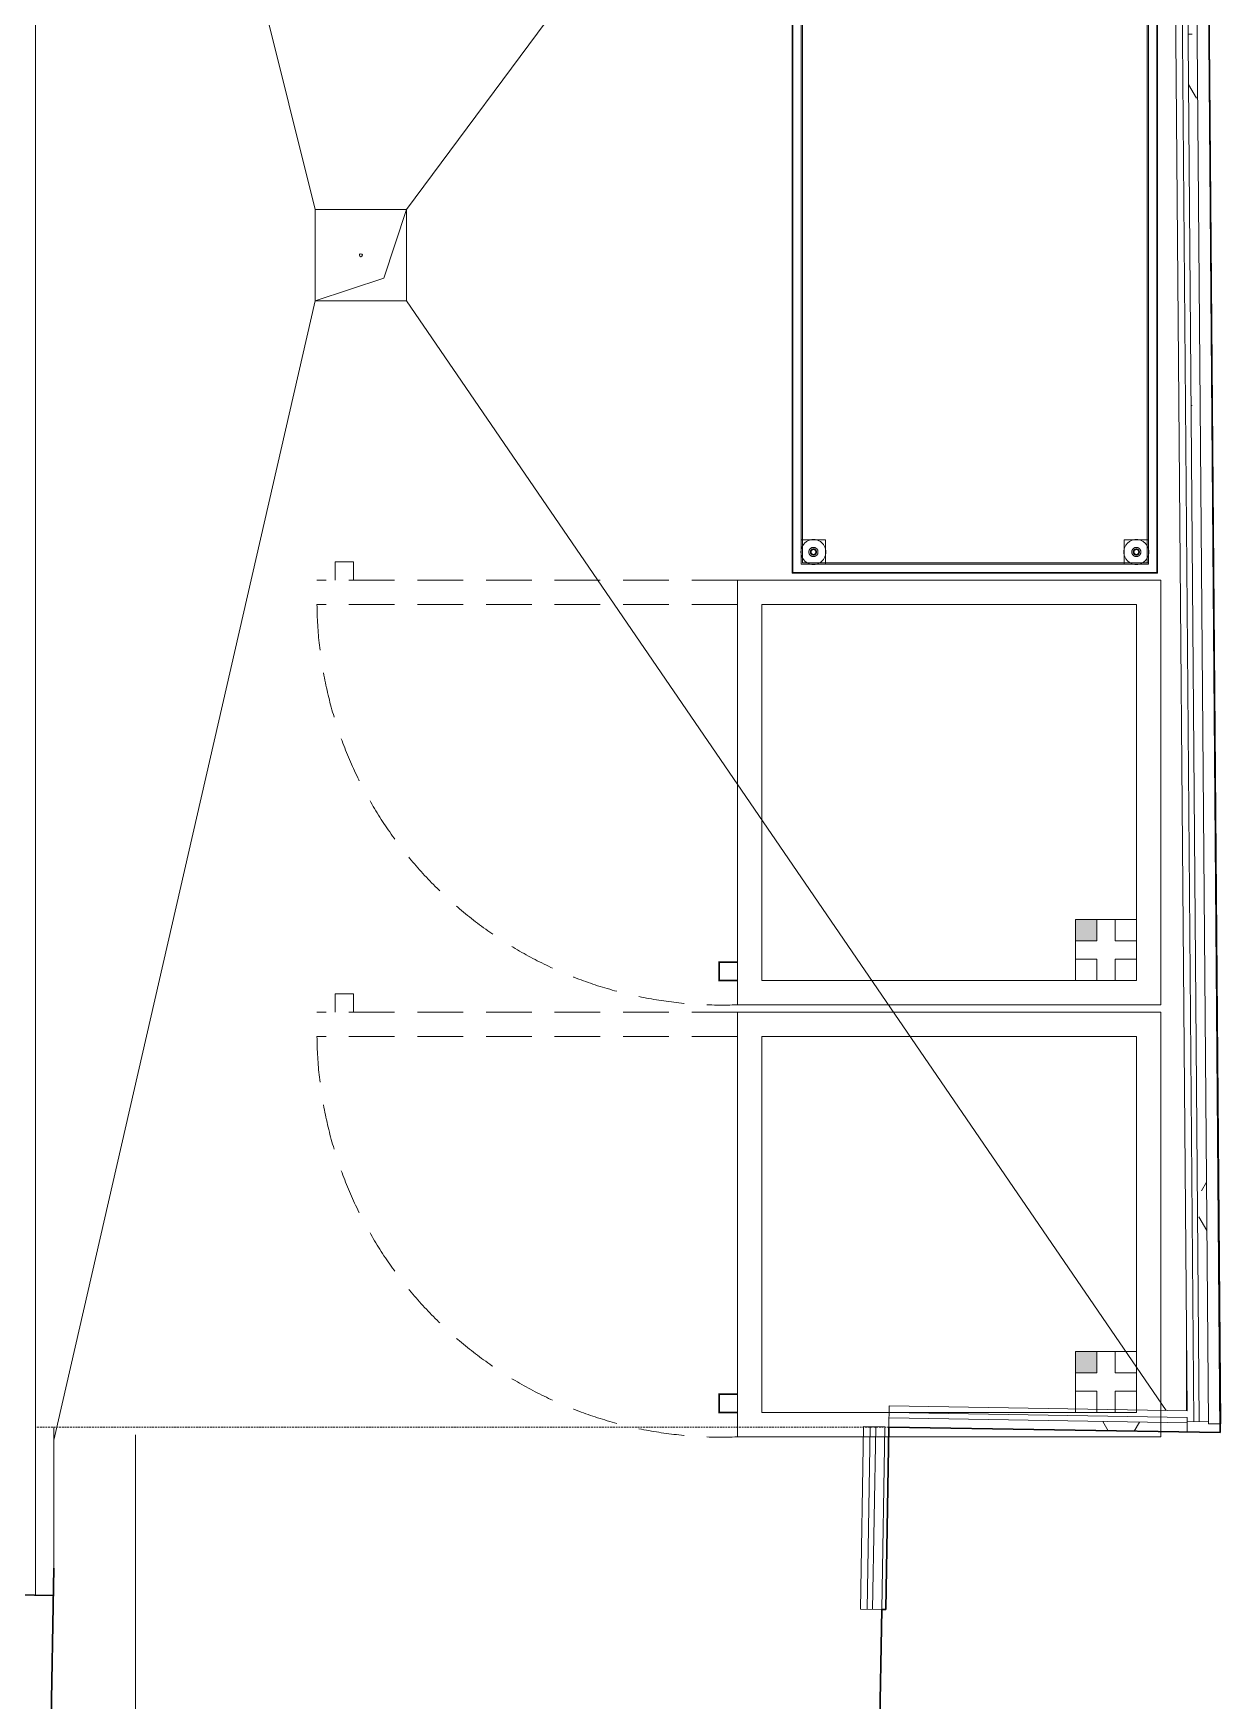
# Model space of a CAD drawing. Header units: millimetres. Extents: x -42533 to 645315, y 3457 to 82611.
# Drawn here: x 79664 to 81613, y 69285 to 72022 of the extents above; entities that cross this region are included whole.
import ezdxf

# ---------------------------------------------------------------- set-up
doc = ezdxf.new("R2010")
doc.units = ezdxf.units.MM
doc.linetypes.add('ADSK_Штриховая_ш3 п1_5', pattern=[4.5, 3, -1.5])
doc.linetypes.add('NASCOSTA', pattern=[0.375, 0.25, -0.125])
for name, color, linetype, lineweight in [('ДОНМ_ТХ_(Нейтральное_мебель)', 7, 'Continuous', 0), ('Обобщенные модели', 7, 'Continuous', 18), ('Оборудование', 7, 'Continuous', 18), ('Перекрытие', 7, 'Continuous', 18), ('Пищ_ОБорудование', 7, 'Continuous', 0), ('Стены внутренние', 7, 'Continuous', 18), ('Стены несущие', 7, 'Continuous', 30), ('Стены отделка', 7, 'Continuous', 30), ('Стены штриховка', 7, 'Continuous', 9), ('ШТРИХОВКА', 252, 'Continuous', 15)]:
    doc.layers.add(name, color=color, linetype=linetype, lineweight=lineweight)
doc.layers.add('Линии', color=7, linetype='Continuous', lineweight=9, true_color=0x00a600)
doc.layers.add('ЭОМ_Лотки рабочие', color=5, linetype='Continuous')
pattern_1 = [(0, (557.2, 188.9), (406.4, 101.6), [33.528, -271.272, 33.528, -271.272, -1625.6]), (0, (557.2, 188.9), (406.4, 101.6), [-609.6, 33.528, -576.072, 33.528, -271.272, -711.2]), (0, (557.2, 188.9), (406.4, 101.6), [-1524, 33.528, -169.672, 33.528, -474.472]), (120, (709.6, 239.7), (-291.18818, 301.15272), [33.528, -271.272, 33.528, -271.272, -1625.6]), (120, (709.6, 239.7), (-291.18818, 301.15272), [-609.6, 33.528, -576.072, 33.528, -271.272, -711.2]), (120, (709.6, 239.7), (-291.18818, 301.15272), [-1524, 33.528, -169.672, 33.528, -474.472]), (240, (760.4, 442.9), (-115.21182, -402.75272), [33.528, -271.272, 33.528, -271.272, -1625.6]), (240, (760.4, 442.9), (-115.21182, -402.75272), [-609.6, 33.528, -576.072, 33.528, -271.272, -711.2]), (240, (760.4, 442.9), (-115.21182, -402.75272), [-1524, 33.528, -169.672, 33.528, -474.472])]

# ---------------------------------------------------------------- blocks, each defined once
blk = doc.blocks.new('ТХ пищеблок....')
at = {"layer": 'Пищ_ОБорудование'}
for points in [[(8496, 24914.3), (8461, 24914.3), (8461, 24879.3), (8496, 24879.3)], [(8496, 24205.1), (8461, 24205.1), (8461, 24170.1), (8496, 24170.1)]]:
    blk.add_hatch(color=8, dxfattribs=at).paths.add_polyline_path(points)
at = {"layer": 'ДОНМ_ТХ_(Нейтральное_мебель)', "color": 8}
blk.add_lwpolyline([(8595.8, 26682.5), (8595.8, 25482.5), (7995.8, 25482.5), (7995.8, 26682.5)], close=True, dxfattribs=at)
for points in [[(8594.3, 26681), (8594.3, 25484), (7997.3, 25484), (7997.3, 26681), (8595.8, 26681)], [(8010.8, 25497.5), (8010.8, 26667.5)], [(8580.8, 26667.5), (8580.8, 25497.5)], [(8012.8, 25537.5), (8012.8, 26628.6)], [(8578.8, 25537.5), (8578.8, 26628.6)], [(8030.8, 25497), (8032.2, 25497.1), (8033.5, 25497.2), (8034.9, 25497.4), (8036.2, 25497.7), (8037.4, 25498.1), (8038.7, 25498.6), (8039.9, 25499.1), (8041.1, 25499.8), (8042.2, 25500.5), (8043.3, 25501.2), (8044.3, 25502.1), (8045.3, 25503), (8046.2, 25504), (8047.1, 25505), (8047.9, 25506.1), (8048.6, 25507.3), (8049.2, 25508.5), (8049.8, 25509.7), (8050.2, 25511), (8050.6, 25512.2), (8050.9, 25513.5), (8051.1, 25514.9), (8051.3, 25516.2), (8051.3, 25517.5), (8051.3, 25518.8), (8051.1, 25520.2), (8050.9, 25521.5), (8050.6, 25522.8), (8050.2, 25524.1), (8049.8, 25525.3), (8049.2, 25526.6), (8048.6, 25527.8), (8047.9, 25528.9), (8047.1, 25530), (8046.2, 25531.1), (8045.3, 25532), (8044.3, 25532.9), (8043.3, 25533.8), (8042.2, 25534.6), (8041.1, 25535.3), (8039.9, 25535.9), (8038.7, 25536.4), (8037.4, 25536.9), (8036.2, 25537.3), (8034.9, 25537.6), (8033.5, 25537.8), (8032.2, 25538), (8029.5, 25538), (8028.1, 25537.8), (8026.8, 25537.6), (8025.5, 25537.3), (8024.2, 25536.9), (8022.9, 25536.4), (8021.7, 25535.9), (8020.6, 25535.3), (8019.4, 25534.6), (8018.4, 25533.8), (8017.3, 25532.9), (8016.4, 25532), (8015.4, 25531.1), (8014.6, 25530), (8013.8, 25528.9), (8013.1, 25527.8), (8012.4, 25526.6), (8011.9, 25525.3), (8011.4, 25524.1), (8011, 25522.8), (8010.7, 25521.5), (8010.5, 25520.2), (8010.4, 25518.8), (8010.3, 25517.5), (8010.4, 25516.2), (8010.5, 25514.9), (8010.7, 25513.5), (8011, 25512.2), (8011.4, 25511), (8011.9, 25509.7), (8012.4, 25508.5), (8013.1, 25507.3), (8013.8, 25506.1), (8014.6, 25505), (8015.4, 25504), (8016.4, 25503), (8017.3, 25502.1), (8018.4, 25501.2), (8019.4, 25500.5), (8020.6, 25499.8), (8021.7, 25499.1), (8022.9, 25498.6), (8024.2, 25498.1), (8025.5, 25497.7), (8026.8, 25497.4), (8028.1, 25497.2), (8029.5, 25497.1), (8030.8, 25497)], [(8010.8, 25537.5), (8050.8, 25537.5), (8050.8, 25497.5)], [(8049.6, 25499.5), (8012.8, 25499.5), (8012.8, 25536.3)], [(8560.8, 25497), (8562.2, 25497.1), (8563.5, 25497.2), (8564.9, 25497.4), (8566.2, 25497.7), (8567.4, 25498.1), (8568.7, 25498.6), (8569.9, 25499.1), (8571.1, 25499.8), (8572.2, 25500.5), (8573.3, 25501.2), (8574.3, 25502.1), (8575.3, 25503), (8576.2, 25504), (8577.1, 25505), (8577.9, 25506.1), (8578.6, 25507.3), (8579.2, 25508.5), (8579.8, 25509.7), (8580.2, 25511), (8580.6, 25512.2), (8580.9, 25513.5), (8581.1, 25514.9), (8581.3, 25516.2), (8581.3, 25517.5), (8581.3, 25518.8), (8581.1, 25520.2), (8580.9, 25521.5), (8580.6, 25522.8), (8580.2, 25524.1), (8579.8, 25525.3), (8579.2, 25526.6), (8578.6, 25527.8), (8577.9, 25528.9), (8577.1, 25530), (8576.2, 25531.1), (8575.3, 25532), (8574.3, 25532.9), (8573.3, 25533.8), (8572.2, 25534.6), (8571.1, 25535.3), (8569.9, 25535.9), (8568.7, 25536.4), (8567.4, 25536.9), (8566.2, 25537.3), (8564.9, 25537.6), (8563.5, 25537.8), (8562.2, 25538), (8559.5, 25538), (8558.1, 25537.8), (8556.8, 25537.6), (8555.5, 25537.3), (8554.2, 25536.9), (8552.9, 25536.4), (8551.7, 25535.9), (8550.6, 25535.3), (8549.4, 25534.6), (8548.4, 25533.8), (8547.3, 25532.9), (8546.4, 25532), (8545.4, 25531.1), (8544.6, 25530), (8543.8, 25528.9), (8543.1, 25527.8), (8542.4, 25526.6), (8541.9, 25525.3), (8541.4, 25524.1), (8541, 25522.8), (8540.7, 25521.5), (8540.5, 25520.2), (8540.4, 25518.8), (8540.3, 25517.5), (8540.4, 25516.2), (8540.5, 25514.9), (8540.7, 25513.5), (8541, 25512.2), (8541.4, 25511), (8541.9, 25509.7), (8542.4, 25508.5), (8543.1, 25507.3), (8543.8, 25506.1), (8544.6, 25505), (8545.4, 25504), (8546.4, 25503), (8547.3, 25502.1), (8548.4, 25501.2), (8549.4, 25500.5), (8550.6, 25499.8), (8551.7, 25499.1), (8552.9, 25498.6), (8554.2, 25498.1), (8555.5, 25497.7), (8556.8, 25497.4), (8558.1, 25497.2), (8559.5, 25497.1), (8560.8, 25497)], [(8540.8, 25497.5), (8540.8, 25537.5), (8580.8, 25537.5)], [(8578.8, 25536.3), (8578.8, 25499.5), (8542, 25499.5)], [(8030.8, 25525), (8030.3, 25525), (8029.8, 25524.9), (8029.3, 25524.9), (8028.9, 25524.7), (8028.4, 25524.6), (8027.9, 25524.4), (8027.5, 25524.2), (8027.1, 25524), (8026.7, 25523.7), (8026.3, 25523.5), (8025.9, 25523.2), (8025.5, 25522.8), (8025.2, 25522.5), (8024.9, 25522.1), (8024.6, 25521.7), (8024.3, 25521.3), (8024.1, 25520.8), (8023.9, 25520.4), (8023.7, 25519.9), (8023.6, 25519.4), (8023.5, 25519), (8023.4, 25518.5), (8023.3, 25518), (8023.3, 25517.5), (8023.3, 25517), (8023.4, 25516.5), (8023.5, 25516.1), (8023.6, 25515.6), (8023.7, 25515.1), (8023.9, 25514.6), (8024.1, 25514.2), (8024.3, 25513.8), (8024.6, 25513.3), (8024.9, 25512.9), (8025.2, 25512.5), (8025.5, 25512.2), (8025.9, 25511.9), (8026.3, 25511.6), (8026.7, 25511.3), (8027.1, 25511), (8027.5, 25510.8), (8027.9, 25510.6), (8028.4, 25510.4), (8028.9, 25510.3), (8029.3, 25510.2), (8029.8, 25510.1), (8030.3, 25510), (8031.3, 25510), (8031.8, 25510.1), (8032.3, 25510.2), (8032.8, 25510.3), (8033.2, 25510.4), (8033.7, 25510.6), (8034.1, 25510.8), (8034.6, 25511), (8035, 25511.3), (8035.4, 25511.6), (8035.8, 25511.9), (8036.1, 25512.2), (8036.4, 25512.5), (8036.8, 25512.9), (8037.1, 25513.3), (8037.3, 25513.8), (8037.5, 25514.2), (8037.8, 25514.6), (8037.9, 25515.1), (8038.1, 25515.6), (8038.2, 25516.1), (8038.3, 25516.5), (8038.3, 25517), (8038.3, 25517.5), (8038.3, 25518), (8038.3, 25518.5), (8038.2, 25519), (8038.1, 25519.4), (8037.9, 25519.9), (8037.8, 25520.4), (8037.5, 25520.8), (8037.3, 25521.3), (8037.1, 25521.7), (8036.8, 25522.1), (8036.4, 25522.5), (8036.1, 25522.8), (8035.8, 25523.2), (8035.4, 25523.5), (8035, 25523.7), (8034.6, 25524), (8034.1, 25524.2), (8033.7, 25524.4), (8033.2, 25524.6), (8032.8, 25524.7), (8032.3, 25524.9), (8031.8, 25524.9), (8031.3, 25525), (8030.8, 25525)], [(8030.8, 25522.5), (8030.5, 25522.5), (8030.2, 25522.5), (8029.8, 25522.4), (8029.5, 25522.3), (8029.2, 25522.2), (8028.9, 25522.1), (8028.6, 25522), (8028.3, 25521.8), (8028, 25521.7), (8027.8, 25521.5), (8027.5, 25521.3), (8027.3, 25521), (8027.1, 25520.8), (8026.9, 25520.6), (8026.7, 25520.3), (8026.5, 25520), (8026.3, 25519.7), (8026.2, 25519.4), (8026.1, 25519.1), (8026, 25518.8), (8025.9, 25518.5), (8025.9, 25518.2), (8025.8, 25517.8), (8025.8, 25517.5), (8025.8, 25517.2), (8025.9, 25516.9), (8025.9, 25516.5), (8026, 25516.2), (8026.1, 25515.9), (8026.2, 25515.6), (8026.3, 25515.3), (8026.5, 25515), (8026.7, 25514.7), (8026.9, 25514.5), (8027.1, 25514.2), (8027.3, 25514), (8027.5, 25513.7), (8027.8, 25513.5), (8028, 25513.3), (8028.3, 25513.2), (8028.6, 25513), (8028.9, 25512.9), (8029.2, 25512.8), (8029.5, 25512.7), (8029.8, 25512.6), (8030.2, 25512.6), (8030.5, 25512.5), (8031.2, 25512.5), (8031.5, 25512.6), (8031.8, 25512.6), (8032.1, 25512.7), (8032.4, 25512.8), (8032.7, 25512.9), (8033, 25513), (8033.3, 25513.2), (8033.6, 25513.3), (8033.9, 25513.5), (8034.1, 25513.7), (8034.3, 25514), (8034.6, 25514.2), (8034.8, 25514.5), (8035, 25514.7), (8035.1, 25515), (8035.3, 25515.3), (8035.4, 25515.6), (8035.6, 25515.9), (8035.7, 25516.2), (8035.7, 25516.5), (8035.8, 25516.9), (8035.8, 25517.2), (8035.8, 25517.5), (8035.8, 25517.8), (8035.8, 25518.2), (8035.7, 25518.5), (8035.7, 25518.8), (8035.6, 25519.1), (8035.4, 25519.4), (8035.3, 25519.7), (8035.1, 25520), (8035, 25520.3), (8034.8, 25520.6), (8034.6, 25520.8), (8034.3, 25521), (8034.1, 25521.3), (8033.9, 25521.5), (8033.6, 25521.7), (8033.3, 25521.8), (8033, 25522), (8032.7, 25522.1), (8032.4, 25522.2), (8032.1, 25522.3), (8031.8, 25522.4), (8031.5, 25522.5), (8031.2, 25522.5), (8030.8, 25522.5)], [(8030.8, 25521.5), (8030.6, 25521.5), (8030.3, 25521.5), (8030, 25521.4), (8029.8, 25521.4), (8029.5, 25521.3), (8029.3, 25521.2), (8029, 25521.1), (8028.8, 25521), (8028.6, 25520.8), (8028.4, 25520.7), (8028.2, 25520.5), (8028, 25520.3), (8027.8, 25520.2), (8027.7, 25519.9), (8027.5, 25519.7), (8027.4, 25519.5), (8027.2, 25519.3), (8027.1, 25519), (8027, 25518.8), (8027, 25518.5), (8026.9, 25518.3), (8026.9, 25518), (8026.8, 25517.8), (8026.8, 25517.5), (8026.8, 25517.2), (8026.9, 25517), (8026.9, 25516.7), (8027, 25516.5), (8027, 25516.2), (8027.1, 25516), (8027.2, 25515.7), (8027.4, 25515.5), (8027.5, 25515.3), (8027.7, 25515.1), (8027.8, 25514.9), (8028, 25514.7), (8028.2, 25514.5), (8028.4, 25514.3), (8028.6, 25514.2), (8028.8, 25514), (8029, 25513.9), (8029.3, 25513.8), (8029.5, 25513.7), (8029.8, 25513.6), (8030, 25513.6), (8030.3, 25513.5), (8030.6, 25513.5), (8031.1, 25513.5), (8031.3, 25513.5), (8031.6, 25513.6), (8031.9, 25513.6), (8032.1, 25513.7), (8032.4, 25513.8), (8032.6, 25513.9), (8032.8, 25514), (8033, 25514.2), (8033.2, 25514.3), (8033.5, 25514.5), (8033.6, 25514.7), (8033.8, 25514.9), (8034, 25515.1), (8034.1, 25515.3), (8034.3, 25515.5), (8034.4, 25515.7), (8034.5, 25516), (8034.6, 25516.2), (8034.7, 25516.5), (8034.7, 25516.7), (8034.8, 25517), (8034.8, 25517.2), (8034.8, 25517.5), (8034.8, 25517.8), (8034.8, 25518), (8034.7, 25518.3), (8034.7, 25518.5), (8034.6, 25518.8), (8034.5, 25519), (8034.4, 25519.3), (8034.3, 25519.5), (8034.1, 25519.7), (8034, 25519.9), (8033.8, 25520.2), (8033.6, 25520.3), (8033.5, 25520.5), (8033.2, 25520.7), (8033, 25520.8), (8032.8, 25521), (8032.6, 25521.1), (8032.4, 25521.2), (8032.1, 25521.3), (8031.9, 25521.4), (8031.6, 25521.4), (8031.3, 25521.5), (8031.1, 25521.5), (8030.8, 25521.5)], [(8560.8, 25525), (8560.3, 25525), (8559.8, 25524.9), (8559.3, 25524.9), (8558.9, 25524.7), (8558.4, 25524.6), (8557.9, 25524.4), (8557.5, 25524.2), (8557.1, 25524), (8556.7, 25523.7), (8556.3, 25523.5), (8555.9, 25523.2), (8555.5, 25522.8), (8555.2, 25522.5), (8554.9, 25522.1), (8554.6, 25521.7), (8554.3, 25521.3), (8554.1, 25520.8), (8553.9, 25520.4), (8553.7, 25519.9), (8553.6, 25519.4), (8553.5, 25519), (8553.4, 25518.5), (8553.3, 25518), (8553.3, 25517.5), (8553.3, 25517), (8553.4, 25516.5), (8553.5, 25516.1), (8553.6, 25515.6), (8553.7, 25515.1), (8553.9, 25514.6), (8554.1, 25514.2), (8554.3, 25513.8), (8554.6, 25513.3), (8554.9, 25512.9), (8555.2, 25512.5), (8555.5, 25512.2), (8555.9, 25511.9), (8556.3, 25511.6), (8556.7, 25511.3), (8557.1, 25511), (8557.5, 25510.8), (8557.9, 25510.6), (8558.4, 25510.4), (8558.9, 25510.3), (8559.3, 25510.2), (8559.8, 25510.1), (8560.3, 25510), (8561.3, 25510), (8561.8, 25510.1), (8562.3, 25510.2), (8562.8, 25510.3), (8563.2, 25510.4), (8563.7, 25510.6), (8564.1, 25510.8), (8564.6, 25511), (8565, 25511.3), (8565.4, 25511.6), (8565.8, 25511.9), (8566.1, 25512.2), (8566.4, 25512.5), (8566.8, 25512.9), (8567.1, 25513.3), (8567.3, 25513.8), (8567.5, 25514.2), (8567.8, 25514.6), (8567.9, 25515.1), (8568.1, 25515.6), (8568.2, 25516.1), (8568.3, 25516.5), (8568.3, 25517), (8568.3, 25517.5), (8568.3, 25518), (8568.3, 25518.5), (8568.2, 25519), (8568.1, 25519.4), (8567.9, 25519.9), (8567.8, 25520.4), (8567.5, 25520.8), (8567.3, 25521.3), (8567.1, 25521.7), (8566.8, 25522.1), (8566.4, 25522.5), (8566.1, 25522.8), (8565.8, 25523.2), (8565.4, 25523.5), (8565, 25523.7), (8564.6, 25524), (8564.1, 25524.2), (8563.7, 25524.4), (8563.2, 25524.6), (8562.8, 25524.7), (8562.3, 25524.9), (8561.8, 25524.9), (8561.3, 25525), (8560.8, 25525)], [(8560.8, 25522.5), (8560.5, 25522.5), (8560.2, 25522.5), (8559.8, 25522.4), (8559.5, 25522.3), (8559.2, 25522.2), (8558.9, 25522.1), (8558.6, 25522), (8558.3, 25521.8), (8558, 25521.7), (8557.8, 25521.5), (8557.5, 25521.3), (8557.3, 25521), (8557.1, 25520.8), (8556.9, 25520.6), (8556.7, 25520.3), (8556.5, 25520), (8556.3, 25519.7), (8556.2, 25519.4), (8556.1, 25519.1), (8556, 25518.8), (8555.9, 25518.5), (8555.9, 25518.2), (8555.8, 25517.8), (8555.8, 25517.5), (8555.8, 25517.2), (8555.9, 25516.9), (8555.9, 25516.5), (8556, 25516.2), (8556.1, 25515.9), (8556.2, 25515.6), (8556.3, 25515.3), (8556.5, 25515), (8556.7, 25514.7), (8556.9, 25514.5), (8557.1, 25514.2), (8557.3, 25514), (8557.5, 25513.7), (8557.8, 25513.5), (8558, 25513.3), (8558.3, 25513.2), (8558.6, 25513), (8558.9, 25512.9), (8559.2, 25512.8), (8559.5, 25512.7), (8559.8, 25512.6), (8560.2, 25512.6), (8560.5, 25512.5), (8561.2, 25512.5), (8561.5, 25512.6), (8561.8, 25512.6), (8562.1, 25512.7), (8562.4, 25512.8), (8562.7, 25512.9), (8563, 25513), (8563.3, 25513.2), (8563.6, 25513.3), (8563.9, 25513.5), (8564.1, 25513.7), (8564.3, 25514), (8564.6, 25514.2), (8564.8, 25514.5), (8565, 25514.7), (8565.1, 25515), (8565.3, 25515.3), (8565.4, 25515.6), (8565.6, 25515.9), (8565.7, 25516.2), (8565.7, 25516.5), (8565.8, 25516.9), (8565.8, 25517.2), (8565.8, 25517.5), (8565.8, 25517.8), (8565.8, 25518.2), (8565.7, 25518.5), (8565.7, 25518.8), (8565.6, 25519.1), (8565.4, 25519.4), (8565.3, 25519.7), (8565.1, 25520), (8565, 25520.3), (8564.8, 25520.6), (8564.6, 25520.8), (8564.3, 25521), (8564.1, 25521.3), (8563.9, 25521.5), (8563.6, 25521.7), (8563.3, 25521.8), (8563, 25522), (8562.7, 25522.1), (8562.4, 25522.2), (8562.1, 25522.3), (8561.8, 25522.4), (8561.5, 25522.5), (8561.2, 25522.5), (8560.8, 25522.5)], [(8560.8, 25521.5), (8560.6, 25521.5), (8560.3, 25521.5), (8560, 25521.4), (8559.8, 25521.4), (8559.5, 25521.3), (8559.3, 25521.2), (8559, 25521.1), (8558.8, 25521), (8558.6, 25520.8), (8558.4, 25520.7), (8558.2, 25520.5), (8558, 25520.3), (8557.8, 25520.2), (8557.7, 25519.9), (8557.5, 25519.7), (8557.4, 25519.5), (8557.2, 25519.3), (8557.1, 25519), (8557, 25518.8), (8557, 25518.5), (8556.9, 25518.3), (8556.9, 25518), (8556.8, 25517.8), (8556.8, 25517.5), (8556.8, 25517.2), (8556.9, 25517), (8556.9, 25516.7), (8557, 25516.5), (8557, 25516.2), (8557.1, 25516), (8557.2, 25515.7), (8557.4, 25515.5), (8557.5, 25515.3), (8557.7, 25515.1), (8557.8, 25514.9), (8558, 25514.7), (8558.2, 25514.5), (8558.4, 25514.3), (8558.6, 25514.2), (8558.8, 25514), (8559, 25513.9), (8559.3, 25513.8), (8559.5, 25513.7), (8559.8, 25513.6), (8560, 25513.6), (8560.3, 25513.5), (8560.6, 25513.5), (8561.1, 25513.5), (8561.3, 25513.5), (8561.6, 25513.6), (8561.9, 25513.6), (8562.1, 25513.7), (8562.4, 25513.8), (8562.6, 25513.9), (8562.8, 25514), (8563, 25514.2), (8563.2, 25514.3), (8563.5, 25514.5), (8563.6, 25514.7), (8563.8, 25514.9), (8564, 25515.1), (8564.1, 25515.3), (8564.3, 25515.5), (8564.4, 25515.7), (8564.5, 25516), (8564.6, 25516.2), (8564.7, 25516.5), (8564.7, 25516.7), (8564.8, 25517), (8564.8, 25517.2), (8564.8, 25517.5), (8564.8, 25517.8), (8564.8, 25518), (8564.7, 25518.3), (8564.7, 25518.5), (8564.6, 25518.8), (8564.5, 25519), (8564.4, 25519.3), (8564.3, 25519.5), (8564.1, 25519.7), (8564, 25519.9), (8563.8, 25520.2), (8563.6, 25520.3), (8563.5, 25520.5), (8563.2, 25520.7), (8563, 25520.8), (8562.8, 25521), (8562.6, 25521.1), (8562.4, 25521.2), (8562.1, 25521.3), (8561.9, 25521.4), (8561.6, 25521.4), (8561.3, 25521.5), (8561.1, 25521.5), (8560.8, 25521.5)], [(8580.8, 25497.5), (8010.8, 25497.5)], [(8580.8, 25499.5), (8050.8, 25499.5)]]:
    blk.add_lwpolyline(points, dxfattribs=at)
at = {"layer": 'Оборудование', "color": 8}
for points in [[(8601, 25471.3), (8601, 24774.3), (7906, 24774.3), (7906, 25471.3), (8601, 25471.3)], [(8601, 24762.1), (8601, 24065.1), (7906, 24065.1), (7906, 24762.1), (8601, 24762.1)]]:
    blk.add_lwpolyline(points, dxfattribs=at)
for points in [[(8561, 25431.3), (8561, 24814.3), (7946, 24814.3), (7946, 25431.3)], [(8561, 24722.1), (8561, 24105.1), (7946, 24105.1), (7946, 24722.1)]]:
    blk.add_lwpolyline(points, close=True, dxfattribs=at)
at = {"layer": 'Пищ_ОБорудование', "color": 8, "linetype": 'NASCOSTA', "lineweight": 0, "ltscale": 300}
for points in [[(7246, 25471.3), (7246, 25501.3), (7276, 25501.3), (7276, 25471.3)], [(7906, 25471.3), (7216, 25471.3)], [(7906, 25431.3), (7216, 25431.3)], [(7246, 24762.1), (7246, 24792.1), (7276, 24792.1), (7276, 24762.1)], [(7906, 24762.1), (7216, 24762.1)], [(7906, 24722.1), (7216, 24722.1)]]:
    blk.add_lwpolyline(points, dxfattribs=at)
at = {"layer": 'Пищ_ОБорудование', "color": 8}
for points in [[(8461, 24814.3), (8461, 24914.3), (8561, 24914.3), (8561, 24814.3), (8461, 24814.3), (8461, 24849.3), (8496, 24849.3), (8496, 24814.3), (8526, 24814.3), (8526, 24849.3), (8561, 24849.3), (8561, 24879.3), (8526, 24879.3), (8526, 24914.3), (8496, 24914.3), (8496, 24879.3), (8461, 24879.3)], [(8461, 24105.1), (8461, 24205.1), (8561, 24205.1), (8561, 24105.1), (8461, 24105.1), (8461, 24140.1), (8496, 24140.1), (8496, 24105.1), (8526, 24105.1), (8526, 24140.1), (8561, 24140.1), (8561, 24170.1), (8526, 24170.1), (8526, 24205.1), (8496, 24205.1), (8496, 24170.1), (8461, 24170.1)]]:
    blk.add_lwpolyline(points, dxfattribs=at)
at = {"layer": 'Пищ_ОБорудование', "color": 8, "lineweight": 15, "ltscale": 10, "const_width": 3}
for points in [[(7906, 24814.3), (7876, 24814.3), (7876, 24844.3), (7906, 24844.3)], [(7906, 24105.1), (7876, 24105.1), (7876, 24135.1), (7906, 24135.1)]]:
    blk.add_lwpolyline(points, dxfattribs=at)
at = {"layer": 'Пищ_ОБорудование', "color": 8, "linetype": 'NASCOSTA', "lineweight": 0, "ltscale": 300}
for centre in [(7880, 25437.8), (7880, 24728.6)]:
    blk.add_arc(centre, 664, 180.5628, 272.244, dxfattribs=at)
blk = doc.blocks.new('1 этаж')
at = {"layer": 'Стены внутренние', "lineweight": 9}
h = blk.add_hatch(dxfattribs=at)
h.set_pattern_fill('FP_12', color=8, style=0, pattern_type=2)
h.set_pattern_definition(pattern_1)
h.paths.add_polyline_path([(55386.254, 37456.264), (55401.253, 37456.385), (55371.3, 41159.899), (55356.301, 41159.777), (55385.067, 37603.034)])
h = blk.add_hatch(dxfattribs=at)
h.set_pattern_fill('FP_12', color=8, style=0, pattern_type=2)
h.set_pattern_definition(pattern_1)
h.paths.add_polyline_path([(55366.392, 37439.035), (55365.157, 37454.058), (54877.093, 37462.313), (54876.839, 37447.315), (55365.157, 37439.056)])
at = {"layer": 'Линии', "color": 8, "linetype": 'ADSK_Штриховая_ш3 п1_5'}
blk.add_line((54876.839, 37447.315), (53476.057, 37447.315), dxfattribs=at)
at = {"layer": 'Обобщенные модели', "color": 8}
for p, q in [((53935.157, 39295.594), (53935.157, 39445.594)), ((53935.157, 39445.594), (54085.157, 39445.594)), ((54085.157, 39445.594), (53935.157, 39445.594)), ((53935.157, 39445.594), (53935.157, 39295.594)), ((54085.157, 39445.594), (54047.657, 39333.094)), ((54085.157, 39445.594), (54085.157, 39295.594)), ((54085.157, 39295.594), (54085.157, 39445.594)), ((54047.657, 39333.094), (53935.157, 39295.594)), ((54085.157, 39295.594), (53935.157, 39295.594)), ((53935.157, 39295.594), (54085.157, 39295.594))]:
    blk.add_line(p, q, dxfattribs=at)
for start, end in [(0, 180), (120, 180), (180, 0), (240, 345), (15, 90)]:
    blk.add_arc((54010.157, 39370.594), 2.5, start, end, dxfattribs=at)
at = {"layer": 'Перекрытие', "color": 8}
for p, q in [((53510.019, 41151.807), (53935.157, 39445.594)), ((54085.157, 39445.594), (55015.339, 40699.009)), ((53506.057, 37425.594), (53935.157, 39295.594)), ((54085.157, 39295.594), (55331.593, 37474.629)), ((55365.157, 37591.715), (55365.157, 37474.039)), ((53640.157, 37434.772), (53640.157, 36728.429))]:
    blk.add_line(p, q, dxfattribs=at)
at = {"layer": 'Стены несущие', "color": 8}
for p, q in [((55374.262, 43177.707), (55420.682, 37438.117)), ((54876.839, 37447.315), (54871.771, 37147.661)), ((54876.839, 37447.315), (55420.682, 37438.117)), ((53505.295, 37170.773), (48284.173, 37259.079)), ((53497.855, 36730.836), (53506.057, 37215.827)), ((54865.101, 37147.774), (54857.66, 36707.837)), ((54871.771, 37147.661), (54865.101, 37147.774))]:
    blk.add_line(p, q, dxfattribs=at)
at = {"layer": 'Стены отделка', "color": 8, "lineweight": 9}
for p, q in [((55421.285, 37452.462), (55375.222, 43147.911)), ((55336.526, 41131.807), (55366.109, 37474.045)), ((55371.399, 41147.707), (55401.286, 37452.3)), ((53476.057, 37171.267), (53476.057, 39987.707)), ((54877.431, 37482.31), (54876.839, 37447.315)), ((55366.109, 37474.045), (54877.431, 37482.31)), ((53506.057, 37215.827), (53506.057, 37447.315)), ((54835.174, 37448.02), (54830.106, 37148.366)), ((54870.169, 37447.428), (54835.174, 37448.02)), ((54865.101, 37147.774), (54870.169, 37447.428)), ((55366.254, 37456.102), (55401.253, 37456.385)), ((55366.392, 37439.035), (55366.254, 37456.102)), ((55401.286, 37452.3), (55421.285, 37452.462)), ((54830.106, 37148.366), (54865.101, 37147.774))]:
    blk.add_line(p, q, dxfattribs=at)
at = {"layer": 'Стены штриховка', "color": 8}
for p, q in [((55347.471, 41138.707), (55377.254, 37456.191)), ((55356.398, 41147.707), (55386.254, 37456.264)), ((55366.198, 37463.042), (54877.245, 37471.311)), ((54846.172, 37447.834), (54841.104, 37148.18)), ((54855.171, 37447.681), (54850.103, 37148.028)), ((55366.271, 37454.039), (54877.093, 37462.313)), ((55366.254, 37456.102), (55366.198, 37463.042))]:
    blk.add_line(p, q, dxfattribs=at)
at = {"layer": 'ЭОМ_Лотки рабочие'}
blk.add_blockref('ТХ пищеблок....', (46722.058, 13366.044), dxfattribs=at)

msp = doc.modelspace()

# ---------------------------------------------------------------- block references
at = {"layer": 'ШТРИХОВКА'}
msp.add_blockref('1 этаж', (26191.6, 32286.7), dxfattribs=at)

doc.saveas('drawing.dxf')
